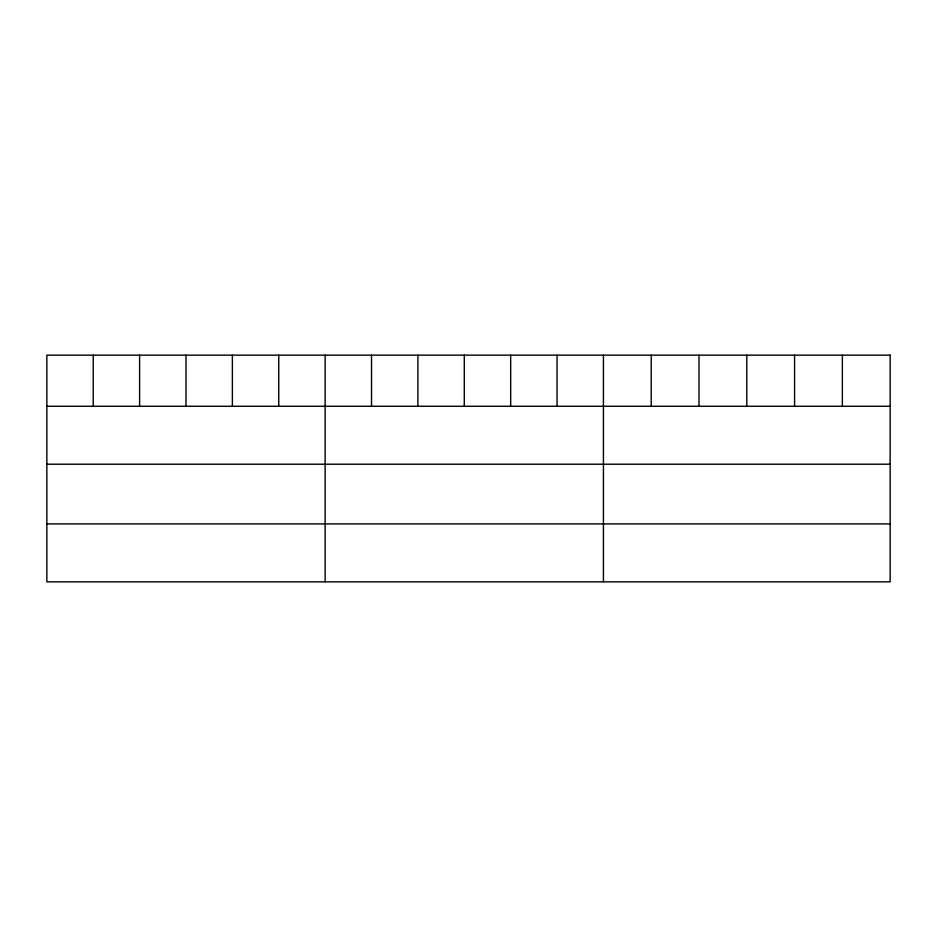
<?xml version="1.0" encoding="UTF-8"?>
<svg xmlns="http://www.w3.org/2000/svg" width="937" height="937" viewBox="0 0 937 937"><rect width="100%" height="100%" fill="white"/><g stroke="black" fill="none" stroke-linecap="round" stroke-linejoin="round"><path stroke-width="1.41" d="M46.85 406.271L890.15 406.271M46.85 464.213L890.15 464.213M46.85 523.912L890.15 523.912M842.363 355.158L842.363 406.271M794.576 355.158L794.576 406.271M746.789 355.158L746.789 406.271M699.002 355.158L699.002 406.271M651.215 355.158L651.215 406.271M603.428 355.158L603.428 581.842M557.046 355.158L557.046 406.271M510.665 355.158L510.665 406.271M464.283 355.158L464.283 406.271M417.902 355.158L417.902 406.271M371.52 355.158L371.52 406.271M325.139 355.158L325.139 581.842M278.757 355.158L278.757 406.271M232.376 355.158L232.376 406.271M185.994 355.158L185.994 406.271M139.613 355.158L139.613 406.271M93.231 355.158L93.231 406.271M890.15 355.158L46.85 355.158L46.85 581.842L890.15 581.842L890.15 355.158"/></g></svg>
